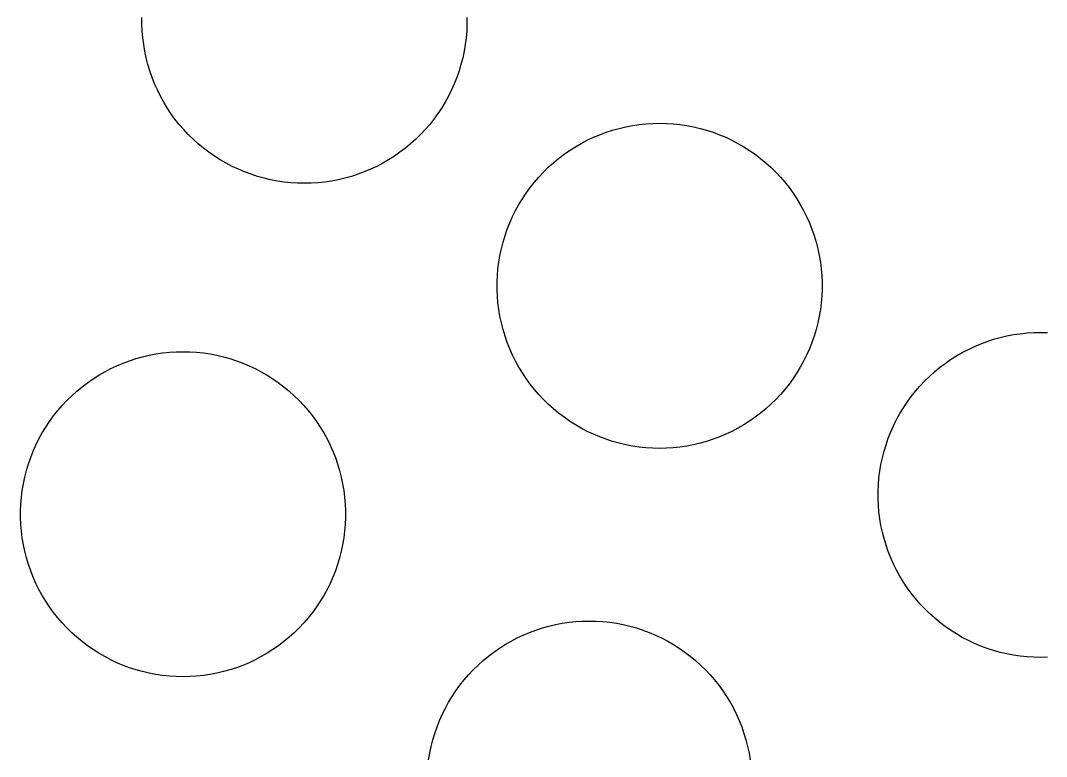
# Model space of a CAD drawing. Header units: metres. Extents: x -102 to 102, y -50 to 50.
# Drawn here: x -74.2 to -64.1, y 0.11 to 7.35 of the extents above; entities that cross this region are included whole.
import ezdxf

# ---------------------------------------------------------------- set-up
doc = ezdxf.new("R2010")
doc.units = ezdxf.units.M

msp = doc.modelspace()

# ---------------------------------------------------------------- linework, layer by layer
for p, q in [((-73.0037, 7.31802), (-73.0037, 7.38504)), ((-69.8044, 7.38504), (-69.8044, 7.31802)), ((-73.0009, 7.25107), (-73.0037, 7.31802)), ((-69.8044, 7.31802), (-69.8072, 7.25107)), ((-72.9953, 7.18428), (-73.0009, 7.25107)), ((-72.9869, 7.1178), (-72.9953, 7.18428)), ((-69.8128, 7.18428), (-69.8212, 7.1178)), ((-69.8072, 7.25107), (-69.8128, 7.18428)), ((-72.9757, 7.05173), (-72.9869, 7.1178)), ((-69.8212, 7.1178), (-69.8324, 7.05173)), ((-72.9618, 6.98618), (-72.9757, 7.05173)), ((-72.9451, 6.92126), (-72.9618, 6.98618)), ((-69.8463, 6.98618), (-69.863, 6.92126)), ((-69.8324, 7.05173), (-69.8463, 6.98618)), ((-72.9257, 6.8571), (-72.9451, 6.92126)), ((-69.863, 6.92126), (-69.8824, 6.8571)), ((-72.9037, 6.79382), (-72.9257, 6.8571)), ((-72.879, 6.73151), (-72.9037, 6.79382)), ((-69.9044, 6.79382), (-69.9291, 6.73151)), ((-69.8824, 6.8571), (-69.9044, 6.79382)), ((-72.8518, 6.67029), (-72.879, 6.73151)), ((-72.822, 6.61026), (-72.8518, 6.67029)), ((-69.9563, 6.67029), (-69.9861, 6.61026)), ((-69.9291, 6.73151), (-69.9563, 6.67029)), ((-72.7897, 6.55153), (-72.822, 6.61026)), ((-69.9861, 6.61026), (-70.0184, 6.55153)), ((-72.755, 6.4942), (-72.7897, 6.55153)), ((-72.7179, 6.43839), (-72.755, 6.4942)), ((-70.0531, 6.4942), (-70.0902, 6.43839)), ((-70.0184, 6.55153), (-70.0531, 6.4942)), ((-72.6785, 6.38417), (-72.7179, 6.43839)), ((-72.6369, 6.33165), (-72.6785, 6.38417)), ((-70.1296, 6.38417), (-70.1712, 6.33165)), ((-70.0902, 6.43839), (-70.1296, 6.38417)), ((-72.5931, 6.28093), (-72.6369, 6.33165)), ((-72.5472, 6.23207), (-72.5931, 6.28093)), ((-70.215, 6.28093), (-70.2609, 6.23207)), ((-70.1712, 6.33165), (-70.215, 6.28093)), ((-68.4343, 6.25342), (-68.3706, 6.27412)), ((-68.3706, 6.27412), (-68.306, 6.29214)), ((-68.306, 6.29214), (-68.2408, 6.30745)), ((-68.2408, 6.30745), (-68.175, 6.32001)), ((-68.175, 6.32001), (-68.1087, 6.3298)), ((-68.1087, 6.3298), (-68.042, 6.33681)), ((-68.042, 6.33681), (-67.9751, 6.34102)), ((-67.9751, 6.34102), (-67.9081, 6.34242)), ((-67.9081, 6.34242), (-67.8411, 6.34102)), ((-67.8411, 6.34102), (-67.7743, 6.33681)), ((-67.7743, 6.33681), (-67.7076, 6.3298)), ((-67.7076, 6.3298), (-67.6413, 6.32001)), ((-67.6413, 6.32001), (-67.5755, 6.30745)), ((-67.5755, 6.30745), (-67.5102, 6.29214)), ((-67.5102, 6.29214), (-67.4457, 6.27412)), ((-67.4457, 6.27412), (-67.382, 6.25342)), ((-72.4993, 6.18518), (-72.5472, 6.23207)), ((-72.4495, 6.14034), (-72.4993, 6.18518)), ((-70.3088, 6.18518), (-70.3586, 6.14034)), ((-70.2609, 6.23207), (-70.3088, 6.18518)), ((-68.679, 6.14452), (-68.6196, 6.17555)), ((-68.6196, 6.17555), (-68.5589, 6.20409)), ((-68.5589, 6.20409), (-68.4971, 6.23006)), ((-68.4971, 6.23006), (-68.4343, 6.25342)), ((-67.382, 6.25342), (-67.3192, 6.23006)), ((-67.3192, 6.23006), (-67.2574, 6.20409)), ((-67.2574, 6.20409), (-67.1967, 6.17555)), ((-67.1967, 6.17555), (-67.1373, 6.14452)), ((-72.3979, 6.09763), (-72.4495, 6.14034)), ((-72.3445, 6.0571), (-72.3979, 6.09763)), ((-70.4102, 6.09763), (-70.4636, 6.0571)), ((-70.3586, 6.14034), (-70.4102, 6.09763)), ((-68.8486, 6.03685), (-68.7936, 6.07509)), ((-68.7936, 6.07509), (-68.737, 6.11101)), ((-68.737, 6.11101), (-68.679, 6.14452)), ((-67.1373, 6.14452), (-67.0793, 6.11101)), ((-67.0793, 6.11101), (-67.0227, 6.07509)), ((-67.0227, 6.07509), (-66.9677, 6.03685)), ((-72.2895, 6.01886), (-72.3445, 6.0571)), ((-72.2329, 5.98296), (-72.2895, 6.01886)), ((-72.1749, 5.94945), (-72.2329, 5.98296)), ((-70.5752, 5.98296), (-70.6332, 5.94945)), ((-70.5186, 6.01886), (-70.5752, 5.98296)), ((-70.4636, 6.0571), (-70.5186, 6.01886)), ((-68.9536, 5.95361), (-68.902, 5.99632)), ((-68.902, 5.99632), (-68.8486, 6.03685)), ((-66.9677, 6.03685), (-66.9143, 5.99632)), ((-66.9143, 5.99632), (-66.8627, 5.95361)), ((-72.1155, 5.9184), (-72.1749, 5.94945)), ((-72.0548, 5.88986), (-72.1155, 5.9184)), ((-71.993, 5.86389), (-72.0548, 5.88986)), ((-71.9302, 5.84053), (-71.993, 5.86389)), ((-70.815, 5.86389), (-70.8779, 5.84053)), ((-70.7533, 5.88986), (-70.815, 5.86389)), ((-70.6926, 5.9184), (-70.7533, 5.88986)), ((-70.6332, 5.94945), (-70.6926, 5.9184)), ((-69.0972, 5.81303), (-69.0513, 5.86188)), ((-69.0513, 5.86188), (-69.0034, 5.90877)), ((-69.0034, 5.90877), (-68.9536, 5.95361)), ((-66.8627, 5.95361), (-66.8129, 5.90877)), ((-66.8129, 5.90877), (-66.765, 5.86188)), ((-66.765, 5.86188), (-66.7191, 5.81303)), ((-71.8665, 5.81982), (-71.9302, 5.84053)), ((-71.802, 5.8018), (-71.8665, 5.81982)), ((-71.7367, 5.7865), (-71.802, 5.8018)), ((-71.6709, 5.77394), (-71.7367, 5.7865)), ((-71.6046, 5.76414), (-71.6709, 5.77394)), ((-71.5379, 5.75714), (-71.6046, 5.76414)), ((-71.4711, 5.75293), (-71.5379, 5.75714)), ((-71.2702, 5.75714), (-71.3371, 5.75293)), ((-71.2035, 5.76414), (-71.2702, 5.75714)), ((-71.1372, 5.77394), (-71.2035, 5.76414)), ((-71.0714, 5.7865), (-71.1372, 5.77394)), ((-71.0061, 5.8018), (-71.0714, 5.7865)), ((-70.9416, 5.81982), (-71.0061, 5.8018)), ((-70.8779, 5.84053), (-70.9416, 5.81982)), ((-69.1826, 5.70978), (-69.141, 5.7623)), ((-69.141, 5.7623), (-69.0972, 5.81303)), ((-66.7191, 5.81303), (-66.6753, 5.7623)), ((-66.6753, 5.7623), (-66.6337, 5.70978)), ((-71.4041, 5.75153), (-71.4711, 5.75293)), ((-71.3371, 5.75293), (-71.4041, 5.75153)), ((-69.222, 5.65556), (-69.1826, 5.70978)), ((-66.6337, 5.70978), (-66.5943, 5.65556)), ((-69.2938, 5.54242), (-69.2591, 5.59975)), ((-69.2591, 5.59975), (-69.222, 5.65556)), ((-66.5943, 5.65556), (-66.5572, 5.59975)), ((-66.5572, 5.59975), (-66.5225, 5.54242)), ((-69.3559, 5.42366), (-69.3261, 5.48369)), ((-69.3261, 5.48369), (-69.2938, 5.54242)), ((-66.5225, 5.54242), (-66.4902, 5.48369)), ((-66.4902, 5.48369), (-66.4604, 5.42366)), ((-69.4078, 5.30014), (-69.3831, 5.36244)), ((-69.3831, 5.36244), (-69.3559, 5.42366)), ((-66.4604, 5.42366), (-66.4332, 5.36244)), ((-66.4332, 5.36244), (-66.4085, 5.30014)), ((-69.4298, 5.23685), (-69.4078, 5.30014)), ((-66.4085, 5.30014), (-66.3865, 5.23685)), ((-69.4659, 5.10779), (-69.4492, 5.17268)), ((-69.4492, 5.17268), (-69.4298, 5.23685)), ((-66.3865, 5.23685), (-66.3671, 5.17268)), ((-66.3671, 5.17268), (-66.3504, 5.10779)), ((-69.4798, 5.04224), (-69.4659, 5.10779)), ((-66.3504, 5.10779), (-66.3365, 5.04224)), ((-69.4994, 4.90967), (-69.491, 4.97615)), ((-69.491, 4.97615), (-69.4798, 5.04224)), ((-66.3365, 5.04224), (-66.3253, 4.97615)), ((-66.3253, 4.97615), (-66.3169, 4.90967)), ((-69.505, 4.84288), (-69.4994, 4.90967)), ((-66.3169, 4.90967), (-66.3113, 4.84288)), ((-69.5078, 4.77592), (-69.505, 4.84288)), ((-69.5078, 4.70891), (-69.5078, 4.77592)), ((-66.3113, 4.84288), (-66.3085, 4.77592)), ((-66.3085, 4.77592), (-66.3085, 4.70891)), ((-69.505, 4.64195), (-69.5078, 4.70891)), ((-66.3085, 4.70891), (-66.3113, 4.64195)), ((-69.4994, 4.57518), (-69.505, 4.64195)), ((-69.491, 4.50868), (-69.4994, 4.57518)), ((-66.3169, 4.57518), (-66.3253, 4.50868)), ((-66.3113, 4.64195), (-66.3169, 4.57518)), ((-69.4798, 4.44261), (-69.491, 4.50868)), ((-66.3253, 4.50868), (-66.3365, 4.44261)), ((-69.4659, 4.37706), (-69.4798, 4.44261)), ((-69.4492, 4.31215), (-69.4659, 4.37706)), ((-66.3504, 4.37706), (-66.3671, 4.31215)), ((-66.3365, 4.44261), (-66.3504, 4.37706)), ((-69.4298, 4.24799), (-69.4492, 4.31215)), ((-69.4078, 4.18471), (-69.4298, 4.24799)), ((-66.3865, 4.24799), (-66.4085, 4.18471)), ((-66.3671, 4.31215), (-66.3865, 4.24799)), ((-64.5551, 4.2338), (-64.4899, 4.2491)), ((-64.4899, 4.2491), (-64.4241, 4.26166)), ((-64.4241, 4.26166), (-64.3578, 4.27144)), ((-64.3578, 4.27144), (-64.2911, 4.27844)), ((-64.2911, 4.27844), (-64.2242, 4.28265)), ((-64.2242, 4.28265), (-64.1572, 4.28406)), ((-64.1572, 4.28406), (-64.0902, 4.28265)), ((-69.3831, 4.12239), (-69.4078, 4.18471)), ((-66.4085, 4.18471), (-66.4332, 4.12239)), ((-64.8686, 4.1172), (-64.808, 4.14574)), ((-64.808, 4.14574), (-64.7462, 4.17171)), ((-64.7462, 4.17171), (-64.6834, 4.19505)), ((-64.6834, 4.19505), (-64.6197, 4.21577)), ((-64.6197, 4.21577), (-64.5551, 4.2338)), ((-73.062, 4.02592), (-72.9974, 4.04395)), ((-72.9974, 4.04395), (-72.9322, 4.05925)), ((-72.9322, 4.05925), (-72.8664, 4.07181)), ((-72.8664, 4.07181), (-72.8001, 4.0816)), ((-72.8001, 4.0816), (-72.7334, 4.08861)), ((-72.7334, 4.08861), (-72.6665, 4.0928)), ((-72.6665, 4.0928), (-72.5995, 4.09421)), ((-72.5995, 4.09421), (-72.5325, 4.0928)), ((-72.5325, 4.0928), (-72.4657, 4.08861)), ((-72.4657, 4.08861), (-72.399, 4.0816)), ((-72.399, 4.0816), (-72.3327, 4.07181)), ((-72.3327, 4.07181), (-72.2669, 4.05925)), ((-72.2669, 4.05925), (-72.2016, 4.04395)), ((-72.2016, 4.04395), (-72.1371, 4.02592)), ((-69.3559, 4.06117), (-69.3831, 4.12239)), ((-69.3261, 4.00114), (-69.3559, 4.06117)), ((-66.4604, 4.06117), (-66.4902, 4.00114)), ((-66.4332, 4.12239), (-66.4604, 4.06117)), ((-65.0426, 4.01674), (-64.9861, 4.05264)), ((-64.9861, 4.05264), (-64.928, 4.08615)), ((-64.928, 4.08615), (-64.8686, 4.1172)), ((-73.311, 3.92735), (-73.2503, 3.95589)), ((-73.2503, 3.95589), (-73.1885, 3.98186)), ((-73.1885, 3.98186), (-73.1257, 4.00522)), ((-73.1257, 4.00522), (-73.062, 4.02592)), ((-72.1371, 4.02592), (-72.0733, 4.00522)), ((-72.0733, 4.00522), (-72.0105, 3.98186)), ((-72.0105, 3.98186), (-71.9488, 3.95589)), ((-71.9488, 3.95589), (-71.8881, 3.92735)), ((-69.2938, 3.94241), (-69.3261, 4.00114)), ((-69.2591, 3.8851), (-69.2938, 3.94241)), ((-66.5225, 3.94241), (-66.5572, 3.8851)), ((-66.4902, 4.00114), (-66.5225, 3.94241)), ((-65.1511, 3.93797), (-65.0977, 3.97849)), ((-65.0977, 3.97849), (-65.0426, 4.01674)), ((-73.485, 3.82689), (-73.4284, 3.86279)), ((-73.4284, 3.86279), (-73.3703, 3.8963)), ((-73.3703, 3.8963), (-73.311, 3.92735)), ((-71.8881, 3.92735), (-71.8287, 3.8963)), ((-71.8287, 3.8963), (-71.7707, 3.86279)), ((-71.7707, 3.86279), (-71.7141, 3.82689)), ((-69.222, 3.82928), (-69.2591, 3.8851)), ((-66.5572, 3.8851), (-66.5943, 3.82928)), ((-65.3004, 3.80351), (-65.2525, 3.8504)), ((-65.2525, 3.8504), (-65.2027, 3.89525)), ((-65.2027, 3.89525), (-65.1511, 3.93797)), ((-73.645, 3.70541), (-73.5934, 3.74812)), ((-73.5934, 3.74812), (-73.54, 3.78864)), ((-73.54, 3.78864), (-73.485, 3.82689)), ((-71.7141, 3.82689), (-71.6591, 3.78864)), ((-71.6591, 3.78864), (-71.6057, 3.74812)), ((-71.6057, 3.74812), (-71.5541, 3.70541)), ((-69.1826, 3.77505), (-69.222, 3.82928)), ((-69.141, 3.72253), (-69.1826, 3.77505)), ((-66.6337, 3.77505), (-66.6753, 3.72253)), ((-66.5943, 3.82928), (-66.6337, 3.77505)), ((-65.39, 3.70393), (-65.3463, 3.75467)), ((-65.3463, 3.75467), (-65.3004, 3.80351)), ((-73.7427, 3.61368), (-73.6948, 3.66057)), ((-73.6948, 3.66057), (-73.645, 3.70541)), ((-71.5541, 3.70541), (-71.5043, 3.66057)), ((-71.5043, 3.66057), (-71.4564, 3.61368)), ((-69.0972, 3.67181), (-69.141, 3.72253)), ((-69.0513, 3.62296), (-69.0972, 3.67181)), ((-66.7191, 3.67181), (-66.765, 3.62296)), ((-66.6753, 3.72253), (-66.7191, 3.67181)), ((-65.4711, 3.5972), (-65.4317, 3.65141)), ((-65.4317, 3.65141), (-65.39, 3.70393)), ((-73.8324, 3.5141), (-73.7886, 3.56482)), ((-73.7886, 3.56482), (-73.7427, 3.61368)), ((-71.4564, 3.61368), (-71.4105, 3.56482)), ((-71.4105, 3.56482), (-71.3667, 3.5141)), ((-69.0034, 3.57607), (-69.0513, 3.62296)), ((-68.9536, 3.53123), (-69.0034, 3.57607)), ((-66.8129, 3.57607), (-66.8627, 3.53123)), ((-66.765, 3.62296), (-66.8129, 3.57607)), ((-65.5429, 3.48405), (-65.5081, 3.54138)), ((-65.5081, 3.54138), (-65.4711, 3.5972)), ((-73.9134, 3.40736), (-73.874, 3.46158)), ((-73.874, 3.46158), (-73.8324, 3.5141)), ((-71.3667, 3.5141), (-71.3251, 3.46158)), ((-71.3251, 3.46158), (-71.2857, 3.40736)), ((-68.902, 3.48851), (-68.9536, 3.53123)), ((-68.8486, 3.448), (-68.902, 3.48851)), ((-68.7936, 3.40974), (-68.8486, 3.448)), ((-66.9677, 3.448), (-67.0227, 3.40974)), ((-66.9143, 3.48851), (-66.9677, 3.448)), ((-66.8627, 3.53123), (-66.9143, 3.48851)), ((-65.5751, 3.42532), (-65.5429, 3.48405)), ((-73.9852, 3.29422), (-73.9505, 3.35153)), ((-73.9505, 3.35153), (-73.9134, 3.40736)), ((-71.2857, 3.40736), (-71.2486, 3.35153)), ((-71.2486, 3.35153), (-71.2139, 3.29422)), ((-68.737, 3.37384), (-68.7936, 3.40974)), ((-68.679, 3.34033), (-68.737, 3.37384)), ((-68.6196, 3.30928), (-68.679, 3.34033)), ((-67.1373, 3.34033), (-67.1967, 3.30928)), ((-67.0793, 3.37384), (-67.1373, 3.34033)), ((-67.0227, 3.40974), (-67.0793, 3.37384)), ((-65.6322, 3.30408), (-65.6049, 3.36531)), ((-65.6049, 3.36531), (-65.5751, 3.42532)), ((-74.0473, 3.17546), (-74.0175, 3.23549)), ((-74.0175, 3.23549), (-73.9852, 3.29422)), ((-71.2139, 3.29422), (-71.1816, 3.23549)), ((-71.1816, 3.23549), (-71.1518, 3.17546)), ((-68.5589, 3.28075), (-68.6196, 3.30928)), ((-68.4971, 3.25478), (-68.5589, 3.28075)), ((-68.4343, 3.23141), (-68.4971, 3.25478)), ((-67.3192, 3.25478), (-67.382, 3.23141)), ((-67.2574, 3.28075), (-67.3192, 3.25478)), ((-67.1967, 3.30928), (-67.2574, 3.28075)), ((-65.6789, 3.17848), (-65.6569, 3.24178)), ((-65.6569, 3.24178), (-65.6322, 3.30408)), ((-74.0745, 3.11424), (-74.0473, 3.17546)), ((-71.1518, 3.17546), (-71.1246, 3.11424)), ((-68.3706, 3.21071), (-68.4343, 3.23141)), ((-68.306, 3.19269), (-68.3706, 3.21071)), ((-68.2408, 3.17738), (-68.306, 3.19269)), ((-68.175, 3.16483), (-68.2408, 3.17738)), ((-68.1087, 3.15503), (-68.175, 3.16483)), ((-68.042, 3.14803), (-68.1087, 3.15503)), ((-67.9751, 3.14383), (-68.042, 3.14803)), ((-67.9081, 3.14243), (-67.9751, 3.14383)), ((-67.8411, 3.14383), (-67.9081, 3.14243)), ((-67.7743, 3.14803), (-67.8411, 3.14383)), ((-67.7076, 3.15503), (-67.7743, 3.14803)), ((-67.6413, 3.16483), (-67.7076, 3.15503)), ((-67.5755, 3.17738), (-67.6413, 3.16483)), ((-67.5102, 3.19269), (-67.5755, 3.17738)), ((-67.4457, 3.21071), (-67.5102, 3.19269)), ((-67.382, 3.23141), (-67.4457, 3.21071)), ((-65.6983, 3.11433), (-65.6789, 3.17848)), ((-74.1212, 2.98865), (-74.0992, 3.05193)), ((-74.0992, 3.05193), (-74.0745, 3.11424)), ((-71.1246, 3.11424), (-71.0999, 3.05193)), ((-71.0999, 3.05193), (-71.0779, 2.98865)), ((-65.7289, 2.98387), (-65.715, 3.04942)), ((-65.715, 3.04942), (-65.6983, 3.11433)), ((-74.1406, 2.92448), (-74.1212, 2.98865)), ((-71.0779, 2.98865), (-71.0585, 2.92448)), ((-65.7401, 2.91779), (-65.7289, 2.98387)), ((-74.1712, 2.79402), (-74.1573, 2.85957)), ((-74.1573, 2.85957), (-74.1406, 2.92448)), ((-71.0585, 2.92448), (-71.0418, 2.85957)), ((-71.0418, 2.85957), (-71.0279, 2.79402)), ((-65.7541, 2.78452), (-65.7485, 2.8513)), ((-65.7485, 2.8513), (-65.7401, 2.91779)), ((-74.1908, 2.66145), (-74.1824, 2.72795)), ((-74.1824, 2.72795), (-74.1712, 2.79402)), ((-71.0279, 2.79402), (-71.0167, 2.72795)), ((-71.0167, 2.72795), (-71.0083, 2.66145)), ((-65.7569, 2.71756), (-65.7541, 2.78452)), ((-74.1964, 2.59468), (-74.1908, 2.66145)), ((-71.0083, 2.66145), (-71.0027, 2.59468)), ((-65.7569, 2.65054), (-65.7569, 2.71756)), ((-65.7541, 2.58359), (-65.7569, 2.65054)), ((-74.1992, 2.52773), (-74.1964, 2.59468)), ((-74.1992, 2.46071), (-74.1992, 2.52773)), ((-71.0027, 2.59468), (-70.9999, 2.52773)), ((-70.9999, 2.52773), (-70.9999, 2.46071)), ((-65.7485, 2.51682), (-65.7541, 2.58359)), ((-74.1964, 2.39375), (-74.1992, 2.46071)), ((-70.9999, 2.46071), (-71.0027, 2.39375)), ((-65.7401, 2.45032), (-65.7485, 2.51682)), ((-65.7289, 2.38425), (-65.7401, 2.45032)), ((-74.1908, 2.32697), (-74.1964, 2.39375)), ((-74.1824, 2.26048), (-74.1908, 2.32697)), ((-71.0083, 2.32697), (-71.0167, 2.26048)), ((-71.0027, 2.39375), (-71.0083, 2.32697)), ((-65.715, 2.3187), (-65.7289, 2.38425)), ((-74.1712, 2.1944), (-74.1824, 2.26048)), ((-71.0167, 2.26048), (-71.0279, 2.1944)), ((-65.6983, 2.25378), (-65.715, 2.3187)), ((-65.6789, 2.18964), (-65.6983, 2.25378)), ((-74.1573, 2.12886), (-74.1712, 2.1944)), ((-74.1406, 2.06395), (-74.1573, 2.12886)), ((-71.0418, 2.12886), (-71.0585, 2.06395)), ((-71.0279, 2.1944), (-71.0418, 2.12886)), ((-65.6569, 2.12634), (-65.6789, 2.18964)), ((-65.6322, 2.06403), (-65.6569, 2.12634)), ((-74.1212, 1.99979), (-74.1406, 2.06395)), ((-71.0585, 2.06395), (-71.0779, 1.99979)), ((-65.6049, 2.00281), (-65.6322, 2.06403)), ((-74.0992, 1.93649), (-74.1212, 1.99979)), ((-74.0745, 1.87419), (-74.0992, 1.93649)), ((-71.0999, 1.93649), (-71.1246, 1.87419)), ((-71.0779, 1.99979), (-71.0999, 1.93649)), ((-65.5751, 1.94278), (-65.6049, 2.00281)), ((-65.5429, 1.88406), (-65.5751, 1.94278)), ((-74.0473, 1.81297), (-74.0745, 1.87419)), ((-71.1246, 1.87419), (-71.1518, 1.81297)), ((-65.5081, 1.82674), (-65.5429, 1.88406)), ((-65.4711, 1.77092), (-65.5081, 1.82674)), ((-74.0175, 1.75294), (-74.0473, 1.81297)), ((-73.9852, 1.69421), (-74.0175, 1.75294)), ((-71.1816, 1.75294), (-71.2139, 1.69421)), ((-71.1518, 1.81297), (-71.1816, 1.75294)), ((-65.4317, 1.71671), (-65.4711, 1.77092)), ((-73.9505, 1.63689), (-73.9852, 1.69421)), ((-73.9134, 1.58107), (-73.9505, 1.63689)), ((-71.2486, 1.63689), (-71.2857, 1.58107)), ((-71.2139, 1.69421), (-71.2486, 1.63689)), ((-65.39, 1.66418), (-65.4317, 1.71671)), ((-65.3463, 1.61345), (-65.39, 1.66418)), ((-73.874, 1.52686), (-73.9134, 1.58107)), ((-73.8324, 1.47433), (-73.874, 1.52686)), ((-71.3251, 1.52686), (-71.3667, 1.47433)), ((-71.2857, 1.58107), (-71.3251, 1.52686)), ((-65.3004, 1.56459), (-65.3463, 1.61345)), ((-65.2525, 1.5177), (-65.3004, 1.56459)), ((-65.2027, 1.47287), (-65.2525, 1.5177)), ((-73.7886, 1.4236), (-73.8324, 1.47433)), ((-73.7427, 1.37476), (-73.7886, 1.4236)), ((-71.4105, 1.4236), (-71.4564, 1.37476)), ((-71.3667, 1.47433), (-71.4105, 1.4236)), ((-68.9319, 1.40775), (-68.8661, 1.4203)), ((-68.8661, 1.4203), (-68.7998, 1.4301)), ((-68.7998, 1.4301), (-68.7331, 1.4371)), ((-68.7331, 1.4371), (-68.6662, 1.44131)), ((-68.6662, 1.44131), (-68.5992, 1.44272)), ((-68.5992, 1.44272), (-68.5322, 1.44131)), ((-68.5322, 1.44131), (-68.4654, 1.4371)), ((-68.4654, 1.4371), (-68.3987, 1.4301)), ((-68.3987, 1.4301), (-68.3324, 1.4203)), ((-68.3324, 1.4203), (-68.2666, 1.40775)), ((-65.1511, 1.43015), (-65.2027, 1.47287)), ((-65.0977, 1.38963), (-65.1511, 1.43015)), ((-73.6948, 1.32787), (-73.7427, 1.37476)), ((-73.645, 1.28302), (-73.6948, 1.32787)), ((-71.5043, 1.32787), (-71.5541, 1.28302)), ((-71.4564, 1.37476), (-71.5043, 1.32787)), ((-69.25, 1.30438), (-69.1882, 1.33035)), ((-69.1882, 1.33035), (-69.1254, 1.35371)), ((-69.1254, 1.35371), (-69.0617, 1.37442)), ((-69.0617, 1.37442), (-68.9971, 1.39246)), ((-68.9971, 1.39246), (-68.9319, 1.40775)), ((-68.2666, 1.40775), (-68.2013, 1.39246)), ((-68.2013, 1.39246), (-68.1368, 1.37442)), ((-68.1368, 1.37442), (-68.0731, 1.35371)), ((-68.0731, 1.35371), (-68.0103, 1.33035)), ((-68.0103, 1.33035), (-67.9485, 1.30438)), ((-65.0426, 1.35138), (-65.0977, 1.38963)), ((-64.9861, 1.31548), (-65.0426, 1.35138)), ((-64.928, 1.28197), (-64.9861, 1.31548)), ((-73.5934, 1.24031), (-73.645, 1.28302)), ((-73.54, 1.19978), (-73.5934, 1.24031)), ((-71.6057, 1.24031), (-71.6591, 1.19978)), ((-71.5541, 1.28302), (-71.6057, 1.24031)), ((-69.4281, 1.2113), (-69.3701, 1.24481)), ((-69.3701, 1.24481), (-69.3107, 1.27585)), ((-69.3107, 1.27585), (-69.25, 1.30438)), ((-67.9485, 1.30438), (-67.8878, 1.27585)), ((-67.8878, 1.27585), (-67.8284, 1.24481)), ((-67.8284, 1.24481), (-67.7704, 1.2113)), ((-64.8686, 1.25092), (-64.928, 1.28197)), ((-64.808, 1.22238), (-64.8686, 1.25092)), ((-64.7462, 1.19641), (-64.808, 1.22238)), ((-73.485, 1.16154), (-73.54, 1.19978)), ((-73.4284, 1.12563), (-73.485, 1.16154)), ((-73.3703, 1.09212), (-73.4284, 1.12563)), ((-71.7707, 1.12563), (-71.8287, 1.09212)), ((-71.7141, 1.16154), (-71.7707, 1.12563)), ((-71.6591, 1.19978), (-71.7141, 1.16154)), ((-69.5931, 1.09662), (-69.5397, 1.13715)), ((-69.5397, 1.13715), (-69.4847, 1.17538)), ((-69.4847, 1.17538), (-69.4281, 1.2113)), ((-67.7704, 1.2113), (-67.7138, 1.17538)), ((-67.7138, 1.17538), (-67.6588, 1.13715)), ((-67.6588, 1.13715), (-67.6054, 1.09662)), ((-64.6834, 1.17305), (-64.7462, 1.19641)), ((-64.6197, 1.15234), (-64.6834, 1.17305)), ((-64.5551, 1.13432), (-64.6197, 1.15234)), ((-64.4899, 1.11902), (-64.5551, 1.13432)), ((-64.4241, 1.10646), (-64.4899, 1.11902)), ((-73.311, 1.06108), (-73.3703, 1.09212)), ((-73.2503, 1.03255), (-73.311, 1.06108)), ((-73.1885, 1.00658), (-73.2503, 1.03255)), ((-71.9488, 1.03255), (-72.0105, 1.00658)), ((-71.8881, 1.06108), (-71.9488, 1.03255)), ((-71.8287, 1.09212), (-71.8881, 1.06108)), ((-69.6945, 1.00906), (-69.6447, 1.05391)), ((-69.6447, 1.05391), (-69.5931, 1.09662)), ((-67.6054, 1.09662), (-67.5538, 1.05391)), ((-67.5538, 1.05391), (-67.504, 1.00906)), ((-64.3578, 1.09668), (-64.4241, 1.10646)), ((-64.2911, 1.08968), (-64.3578, 1.09668)), ((-64.2242, 1.08546), (-64.2911, 1.08968)), ((-64.1572, 1.08406), (-64.2242, 1.08546)), ((-64.0902, 1.08546), (-64.1572, 1.08406)), ((-73.1257, 0.98321), (-73.1885, 1.00658)), ((-73.062, 0.96251), (-73.1257, 0.98321)), ((-72.9974, 0.94449), (-73.062, 0.96251)), ((-72.9322, 0.92918), (-72.9974, 0.94449)), ((-72.8664, 0.91663), (-72.9322, 0.92918)), ((-72.8001, 0.90683), (-72.8664, 0.91663)), ((-72.3327, 0.91663), (-72.399, 0.90683)), ((-72.2669, 0.92918), (-72.3327, 0.91663)), ((-72.2016, 0.94449), (-72.2669, 0.92918)), ((-72.1371, 0.96251), (-72.2016, 0.94449)), ((-72.0733, 0.98321), (-72.1371, 0.96251)), ((-72.0105, 1.00658), (-72.0733, 0.98321)), ((-69.8321, 0.8626), (-69.7883, 0.91333)), ((-69.7883, 0.91333), (-69.7424, 0.96217)), ((-69.7424, 0.96217), (-69.6945, 1.00906)), ((-67.504, 1.00906), (-67.4561, 0.96217)), ((-67.4561, 0.96217), (-67.4102, 0.91333)), ((-67.4102, 0.91333), (-67.3664, 0.8626)), ((-72.7334, 0.89983), (-72.8001, 0.90683)), ((-72.6665, 0.89562), (-72.7334, 0.89983)), ((-72.5995, 0.89421), (-72.6665, 0.89562)), ((-72.5325, 0.89562), (-72.5995, 0.89421)), ((-72.4657, 0.89983), (-72.5325, 0.89562)), ((-72.399, 0.90683), (-72.4657, 0.89983)), ((-69.9131, 0.75586), (-69.8737, 0.81007)), ((-69.8737, 0.81007), (-69.8321, 0.8626)), ((-67.3664, 0.8626), (-67.3248, 0.81007)), ((-67.3248, 0.81007), (-67.2854, 0.75586)), ((-69.9502, 0.70004), (-69.9131, 0.75586)), ((-67.2854, 0.75586), (-67.2483, 0.70004)), ((-70.0172, 0.58398), (-69.9849, 0.64272)), ((-69.9849, 0.64272), (-69.9502, 0.70004)), ((-67.2483, 0.70004), (-67.2136, 0.64272)), ((-67.2136, 0.64272), (-67.1813, 0.58398)), ((-70.0742, 0.46274), (-70.047, 0.52396)), ((-70.047, 0.52396), (-70.0172, 0.58398)), ((-67.1813, 0.58398), (-67.1515, 0.52396)), ((-67.1515, 0.52396), (-67.1243, 0.46274)), ((-70.0989, 0.40044), (-70.0742, 0.46274)), ((-67.1243, 0.46274), (-67.0996, 0.40044)), ((-70.1403, 0.27298), (-70.1209, 0.33714)), ((-70.1209, 0.33714), (-70.0989, 0.40044)), ((-67.0996, 0.40044), (-67.0776, 0.33714)), ((-67.0776, 0.33714), (-67.0582, 0.27298)), ((-70.1709, 0.14253), (-70.157, 0.20808)), ((-70.157, 0.20808), (-70.1403, 0.27298)), ((-67.0582, 0.27298), (-67.0415, 0.20808)), ((-67.0415, 0.20808), (-67.0276, 0.14253)), ((-70.1821, 0.07645), (-70.1709, 0.14253)), ((-67.0276, 0.14253), (-67.0164, 0.07645))]:
    msp.add_line(p, q)

doc.saveas('drawing.dxf')
